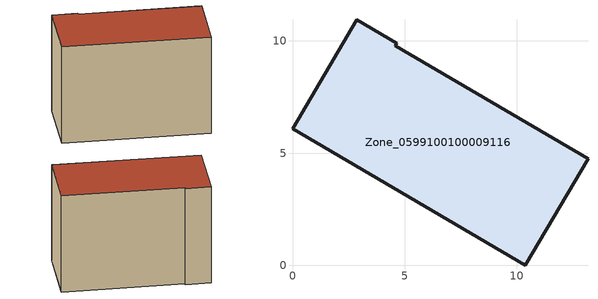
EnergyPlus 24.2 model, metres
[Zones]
Zone_0599100100009116
 floor ground (C_G): 2.85,10.95 4.65,9.89 4.59,9.78 13.16,4.74 10.37,0 0,6.1 z1.67
 wall outside (C_F): 4.65,9.89 2.85,10.95 0,6.1 10.37,0 13.16,4.74 4.59,9.78 4.65,9.89 z1.67:10.26
 roof outside (C_R): 10.37,0 13.16,4.74 4.59,9.78 4.65,9.89 2.85,10.95 0,6.1 z10.26
[BUILDING]
Pand.0599100100009116: North Axis=0; Terrain=City; Loads Convergence Tolerance Value=0.04; Temperature Convergence Tolerance Value=0.4; Solar Distribution=FullExterior; Maximum Number of Warmup Days=25; Minimum Number of Warmup Days=1
[Site:Location]
Rotterdam.The.Hague.AP_ZH_NLD Design_Conditions: Latitude=51.96; Longitude=4.45; Time Zone=1; Elevation=-4.5
[SITE:GROUNDTEMPERATURE:BUILDINGSURFACE]
18, 18, 18, 18, 18, 18, 18, 18, 18, 18, 18, 18
[MATERIAL] Thermal Absorptance=0.9; Solar Absorptance=0.7; Visible Absorptance=0.7
Name | Roughness | Thickness | Conductivity | Density | Specific Heat
G.TI.2015-2018 | MediumSmooth | 0.15 | 0.0428571 | 540 | 1210
F.TI.2015-2018 | Rough | 0.3 | 0.0666667 | 1920 | 840
R.TI.2015-2018 | MediumRough | 0.2 | 0.0333333 | 1500 | 1000
[CONSTRUCTION]
C_G: G.TI.2015-2018
C_F: F.TI.2015-2018
C_R: R.TI.2015-2018
[ZONE]
Zone_0599100100009116: Type=1; Multiplier=1; Ceiling Height=Autocalculate; Volume=Autocalculate; Floor Area=autocalculate; Part of Total Floor Area=Yes
[ZONEINFILTRATION:DESIGNFLOWRATE]
Infil_Zone_0599100100009116: Zone or ZoneList or Space or SpaceList=Zone_0599100100009116; Schedule=AlwaysOn; Design Flow Rate Calculation Method=Flow/Area; Flow Rate per Floor Area=0.0015; Constant Term Coefficient=1; Temperature Term Coefficient=0; Velocity Term Coefficient=0; Velocity Squared Term Coefficient=0
[HVACTEMPLATE:ZONE:IDEALLOADSAIRSYSTEM]
Zone_0599100100009116: Maximum Heating Supply Air Temperature=50; Minimum Cooling Supply Air Temperature=13; Maximum Heating Supply Air Humidity Ratio=0.0156; Minimum Cooling Supply Air Humidity Ratio=0.0077; Heating Limit=NoLimit; Cooling Limit=NoLimit; Dehumidification Control Type=ConstantSensibleHeatRatio; Cooling Sensible Heat Ratio=0.7; Dehumidification Setpoint=60; Humidification Control Type=None; Humidification Setpoint=30; Outdoor Air Method=None; Outdoor Air Flow Rate per Person=0.00944; Outdoor Air Flow Rate per Zone Floor Area=0; Outdoor Air Flow Rate per Zone=0; Demand Controlled Ventilation Type=None; Outdoor Air Economizer Type=NoEconomizer; Heat Recovery Type=None; Sensible Heat Recovery Effectiveness=0.7; Latent Heat Recovery Effectiveness=0.65
[ZONECONTROL:THERMOSTAT]
ThermostatControl_Zone_0599100100009116: Zone or ZoneList=Zone_0599100100009116; Control Type Schedule=DualSetpointControlType; Control 1=Thermostat_Zone_0599100100009116; Temperature Difference Between Cutout And Setpoint=0
[THERMOSTATSETPOINT:DUALSETPOINT]
Thermostat_Zone_0599100100009116: Heating Setpoint Temperature Schedule=HeatingSetpoint_Zone_0599100100009116; Cooling Setpoint Temperature Schedule=CoolingSetpoint_Zone_0599100100009116
[SCHEDULE:COMPACT]
HeatingSetpoint_Zone_0599100100009116: Through: 12/31, For: AllDays, Until: 24:00, 21
CoolingSetpoint_Zone_0599100100009116: Through: 12/31, For: AllDays, Until: 24:00, 24
DualSetpointControlType: Through: 12/31, For: AllDays, Until: 24:00, 4
AlwaysOn: Through: 12/31, For: AllDays, Until: 24:00, 1
